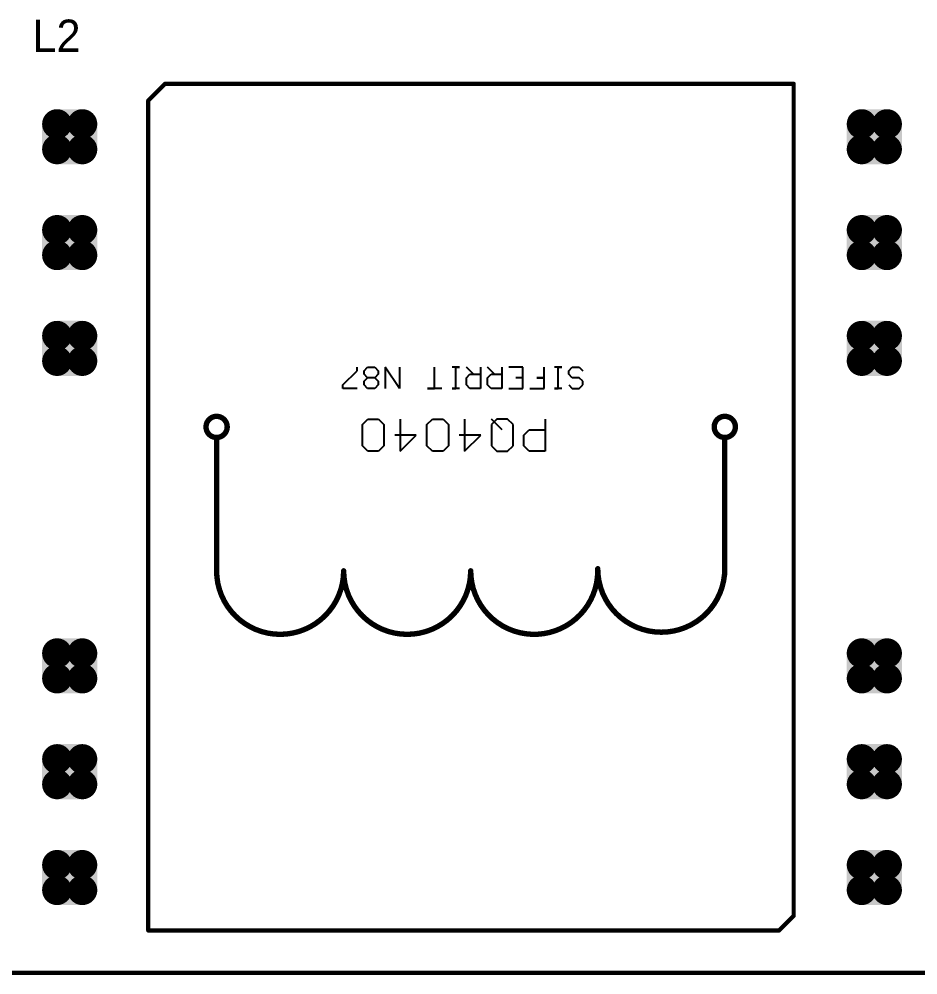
# Model space of a CAD drawing. Header units: millimetres. Extents: x 0 to 230, y -2 to 202.
# Drawn here: x 154.61 to 197.06, y -0.1 to 45.06 of the extents above; entities that cross this region are included whole.
import ezdxf

# ---------------------------------------------------------------- set-up
doc = ezdxf.new("R2010")
doc.units = ezdxf.units.MM
for name, color, linetype in [('BottomLayer', 5, 'Continuous'), ('BottomSolder', 6, 'Continuous'), ('MultiLayer', 9, 'Continuous'), ('TopLayer', 1, 'Continuous'), ('TopOverlay', 2, 'Continuous'), ('TopSolder', 216, 'Continuous')]:
    doc.layers.add(name, color=color, linetype=linetype)

# ---------------------------------------------------------------- blocks, each defined once
blk = doc.blocks.new('PQ4040_12')
at = {"layer": 'BottomLayer', "const_width": 0.6}
for points in [[(-19.9, 18.1, 1), (-19.3, 18.1, 1)], [(-18.7, 18.1, 1), (-18.1, 18.1, 1)], [(18.1, 18.1, 1), (18.7, 18.1, 1)], [(19.3, 18.1, 1), (19.9, 18.1, 1)], [(-19.9, 16.9, 1), (-19.3, 16.9, 1)], [(-18.7, 16.9, 1), (-18.1, 16.9, 1)], [(18.1, 16.9, 1), (18.7, 16.9, 1)], [(19.3, 16.9, 1), (19.9, 16.9, 1)], [(-19.9, 13.1, 1), (-19.3, 13.1, 1)], [(-18.7, 13.1, 1), (-18.1, 13.1, 1)], [(18.1, 13.1, 1), (18.7, 13.1, 1)], [(19.3, 13.1, 1), (19.9, 13.1, 1)], [(-19.9, 11.9, 1), (-19.3, 11.9, 1)], [(-18.7, 11.9, 1), (-18.1, 11.9, 1)], [(18.1, 11.9, 1), (18.7, 11.9, 1)], [(19.3, 11.9, 1), (19.9, 11.9, 1)], [(-19.9, 8.1, 1), (-19.3, 8.1, 1)], [(-18.7, 8.1, 1), (-18.1, 8.1, 1)], [(18.1, 8.1, 1), (18.7, 8.1, 1)], [(19.3, 8.1, 1), (19.9, 8.1, 1)], [(-19.9, 6.9, 1), (-19.3, 6.9, 1)], [(-18.7, 6.9, 1), (-18.1, 6.9, 1)], [(18.1, 6.9, 1), (18.7, 6.9, 1)], [(19.3, 6.9, 1), (19.9, 6.9, 1)], [(-19.9, -6.9, 1), (-19.3, -6.9, 1)], [(-18.7, -6.9, 1), (-18.1, -6.9, 1)], [(18.1, -6.9, 1), (18.7, -6.9, 1)], [(19.3, -6.9, 1), (19.9, -6.9, 1)], [(-19.9, -8.1, 1), (-19.3, -8.1, 1)], [(-18.7, -8.1, 1), (-18.1, -8.1, 1)], [(18.1, -8.1, 1), (18.7, -8.1, 1)], [(19.3, -8.1, 1), (19.9, -8.1, 1)], [(-19.9, -11.9, 1), (-19.3, -11.9, 1)], [(-18.7, -11.9, 1), (-18.1, -11.9, 1)], [(18.1, -11.9, 1), (18.7, -11.9, 1)], [(19.3, -11.9, 1), (19.9, -11.9, 1)], [(-19.9, -13.1, 1), (-19.3, -13.1, 1)], [(-18.7, -13.1, 1), (-18.1, -13.1, 1)], [(18.1, -13.1, 1), (18.7, -13.1, 1)], [(19.3, -13.1, 1), (19.9, -13.1, 1)], [(-19.9, -16.9, 1), (-19.3, -16.9, 1)], [(-18.7, -16.9, 1), (-18.1, -16.9, 1)], [(18.1, -16.9, 1), (18.7, -16.9, 1)], [(19.3, -16.9, 1), (19.9, -16.9, 1)], [(-19.9, -18.1, 1), (-19.3, -18.1, 1)], [(-18.7, -18.1, 1), (-18.1, -18.1, 1)], [(18.1, -18.1, 1), (18.7, -18.1, 1)], [(19.3, -18.1, 1), (19.9, -18.1, 1)]]:
    blk.add_lwpolyline(points, format="xyb", close=True, dxfattribs=at)
at = {"layer": 'BottomLayer'}
for points in [[(-19.6, 16.3), (-18.4, 16.3), (-19.6, 18.7), (-18.4, 18.7)], [(18.4, 16.3), (19.6, 16.3), (18.4, 18.7), (19.6, 18.7)], [(-20.2, 16.9), (-17.8, 16.9), (-20.2, 18.1), (-17.8, 18.1)], [(17.8, 16.9), (20.2, 16.9), (17.8, 18.1), (20.2, 18.1)], [(-19.6, 11.3), (-18.4, 11.3), (-19.6, 13.7), (-18.4, 13.7)], [(18.4, 11.3), (19.6, 11.3), (18.4, 13.7), (19.6, 13.7)], [(-20.2, 11.9), (-17.8, 11.9), (-20.2, 13.1), (-17.8, 13.1)], [(17.8, 11.9), (20.2, 11.9), (17.8, 13.1), (20.2, 13.1)], [(-19.6, 6.3), (-18.4, 6.3), (-19.6, 8.7), (-18.4, 8.7)], [(18.4, 6.3), (19.6, 6.3), (18.4, 8.7), (19.6, 8.7)], [(-20.2, 6.9), (-17.8, 6.9), (-20.2, 8.1), (-17.8, 8.1)], [(17.8, 6.9), (20.2, 6.9), (17.8, 8.1), (20.2, 8.1)], [(-19.6, -8.7), (-18.4, -8.7), (-19.6, -6.3), (-18.4, -6.3)], [(18.4, -8.7), (19.6, -8.7), (18.4, -6.3), (19.6, -6.3)], [(-20.2, -8.1), (-17.8, -8.1), (-20.2, -6.9), (-17.8, -6.9)], [(17.8, -8.1), (20.2, -8.1), (17.8, -6.9), (20.2, -6.9)], [(-19.6, -13.7), (-18.4, -13.7), (-19.6, -11.3), (-18.4, -11.3)], [(18.4, -13.7), (19.6, -13.7), (18.4, -11.3), (19.6, -11.3)], [(-20.2, -13.1), (-17.8, -13.1), (-20.2, -11.9), (-17.8, -11.9)], [(17.8, -13.1), (20.2, -13.1), (17.8, -11.9), (20.2, -11.9)], [(-19.6, -18.7), (-18.4, -18.7), (-19.6, -16.3), (-18.4, -16.3)], [(18.4, -18.7), (19.6, -18.7), (18.4, -16.3), (19.6, -16.3)], [(-20.2, -18.1), (-17.8, -18.1), (-20.2, -16.9), (-17.8, -16.9)], [(17.8, -18.1), (20.2, -18.1), (17.8, -16.9), (20.2, -16.9)]]:
    blk.add_solid(points, dxfattribs=at)
at = {"layer": 'BottomSolder', "const_width": 0.702}
for points in [[(-19.951, 18.1, 1), (-19.249, 18.1, 1)], [(-18.751, 18.1, 1), (-18.049, 18.1, 1)], [(18.049, 18.1, 1), (18.751, 18.1, 1)], [(19.249, 18.1, 1), (19.951, 18.1, 1)], [(-19.951, 16.9, 1), (-19.249, 16.9, 1)], [(-18.751, 16.9, 1), (-18.049, 16.9, 1)], [(18.049, 16.9, 1), (18.751, 16.9, 1)], [(19.249, 16.9, 1), (19.951, 16.9, 1)], [(-19.951, 13.1, 1), (-19.249, 13.1, 1)], [(-18.751, 13.1, 1), (-18.049, 13.1, 1)], [(18.049, 13.1, 1), (18.751, 13.1, 1)], [(19.249, 13.1, 1), (19.951, 13.1, 1)], [(-19.951, 11.9, 1), (-19.249, 11.9, 1)], [(-18.751, 11.9, 1), (-18.049, 11.9, 1)], [(18.049, 11.9, 1), (18.751, 11.9, 1)], [(19.249, 11.9, 1), (19.951, 11.9, 1)], [(-19.951, 8.1, 1), (-19.249, 8.1, 1)], [(-18.751, 8.1, 1), (-18.049, 8.1, 1)], [(18.049, 8.1, 1), (18.751, 8.1, 1)], [(19.249, 8.1, 1), (19.951, 8.1, 1)], [(-19.951, 6.9, 1), (-19.249, 6.9, 1)], [(-18.751, 6.9, 1), (-18.049, 6.9, 1)], [(18.049, 6.9, 1), (18.751, 6.9, 1)], [(19.249, 6.9, 1), (19.951, 6.9, 1)], [(-19.951, -6.9, 1), (-19.249, -6.9, 1)], [(-18.751, -6.9, 1), (-18.049, -6.9, 1)], [(18.049, -6.9, 1), (18.751, -6.9, 1)], [(19.249, -6.9, 1), (19.951, -6.9, 1)], [(-19.951, -8.1, 1), (-19.249, -8.1, 1)], [(-18.751, -8.1, 1), (-18.049, -8.1, 1)], [(18.049, -8.1, 1), (18.751, -8.1, 1)], [(19.249, -8.1, 1), (19.951, -8.1, 1)], [(-19.951, -11.9, 1), (-19.249, -11.9, 1)], [(-18.751, -11.9, 1), (-18.049, -11.9, 1)], [(18.049, -11.9, 1), (18.751, -11.9, 1)], [(19.249, -11.9, 1), (19.951, -11.9, 1)], [(-19.951, -13.1, 1), (-19.249, -13.1, 1)], [(-18.751, -13.1, 1), (-18.049, -13.1, 1)], [(18.049, -13.1, 1), (18.751, -13.1, 1)], [(19.249, -13.1, 1), (19.951, -13.1, 1)], [(-19.951, -16.9, 1), (-19.249, -16.9, 1)], [(-18.751, -16.9, 1), (-18.049, -16.9, 1)], [(18.049, -16.9, 1), (18.751, -16.9, 1)], [(19.249, -16.9, 1), (19.951, -16.9, 1)], [(-19.951, -18.1, 1), (-19.249, -18.1, 1)], [(-18.751, -18.1, 1), (-18.049, -18.1, 1)], [(18.049, -18.1, 1), (18.751, -18.1, 1)], [(19.249, -18.1, 1), (19.951, -18.1, 1)]]:
    blk.add_lwpolyline(points, format="xyb", close=True, dxfattribs=at)
at = {"layer": 'BottomSolder'}
for points in [[(-19.6, 16.198), (-18.4, 16.198), (-19.6, 18.802), (-18.4, 18.802)], [(18.4, 16.198), (19.6, 16.198), (18.4, 18.802), (19.6, 18.802)], [(-20.302, 16.9), (-17.698, 16.9), (-20.302, 18.1), (-17.698, 18.1)], [(17.698, 16.9), (20.302, 16.9), (17.698, 18.1), (20.302, 18.1)], [(-19.6, 11.198), (-18.4, 11.198), (-19.6, 13.802), (-18.4, 13.802)], [(18.4, 11.198), (19.6, 11.198), (18.4, 13.802), (19.6, 13.802)], [(-20.302, 11.9), (-17.698, 11.9), (-20.302, 13.1), (-17.698, 13.1)], [(17.698, 11.9), (20.302, 11.9), (17.698, 13.1), (20.302, 13.1)], [(-19.6, 6.198), (-18.4, 6.198), (-19.6, 8.802), (-18.4, 8.802)], [(18.4, 6.198), (19.6, 6.198), (18.4, 8.802), (19.6, 8.802)], [(-20.302, 6.9), (-17.698, 6.9), (-20.302, 8.1), (-17.698, 8.1)], [(17.698, 6.9), (20.302, 6.9), (17.698, 8.1), (20.302, 8.1)], [(-19.6, -8.802), (-18.4, -8.802), (-19.6, -6.198), (-18.4, -6.198)], [(18.4, -8.802), (19.6, -8.802), (18.4, -6.198), (19.6, -6.198)], [(-20.302, -8.1), (-17.698, -8.1), (-20.302, -6.9), (-17.698, -6.9)], [(17.698, -8.1), (20.302, -8.1), (17.698, -6.9), (20.302, -6.9)], [(-19.6, -13.802), (-18.4, -13.802), (-19.6, -11.198), (-18.4, -11.198)], [(18.4, -13.802), (19.6, -13.802), (18.4, -11.198), (19.6, -11.198)], [(-20.302, -13.1), (-17.698, -13.1), (-20.302, -11.9), (-17.698, -11.9)], [(17.698, -13.1), (20.302, -13.1), (17.698, -11.9), (20.302, -11.9)], [(-19.6, -18.802), (-18.4, -18.802), (-19.6, -16.198), (-18.4, -16.198)], [(18.4, -18.802), (19.6, -18.802), (18.4, -16.198), (19.6, -16.198)], [(-20.302, -18.1), (-17.698, -18.1), (-20.302, -16.9), (-17.698, -16.9)], [(17.698, -18.1), (20.302, -18.1), (17.698, -16.9), (20.302, -16.9)]]:
    blk.add_solid(points, dxfattribs=at)
at = {"layer": 'MultiLayer', "const_width": 0.6}
for points in [[(-19.9, 18.1, 1), (-19.3, 18.1, 1)], [(-18.7, 18.1, 1), (-18.1, 18.1, 1)], [(18.1, 18.1, 1), (18.7, 18.1, 1)], [(19.3, 18.1, 1), (19.9, 18.1, 1)], [(-19.9, 16.9, 1), (-19.3, 16.9, 1)], [(-18.7, 16.9, 1), (-18.1, 16.9, 1)], [(18.1, 16.9, 1), (18.7, 16.9, 1)], [(19.3, 16.9, 1), (19.9, 16.9, 1)], [(-19.9, 13.1, 1), (-19.3, 13.1, 1)], [(-18.7, 13.1, 1), (-18.1, 13.1, 1)], [(18.1, 13.1, 1), (18.7, 13.1, 1)], [(19.3, 13.1, 1), (19.9, 13.1, 1)], [(-19.9, 11.9, 1), (-19.3, 11.9, 1)], [(-18.7, 11.9, 1), (-18.1, 11.9, 1)], [(18.1, 11.9, 1), (18.7, 11.9, 1)], [(19.3, 11.9, 1), (19.9, 11.9, 1)], [(-19.9, 8.1, 1), (-19.3, 8.1, 1)], [(-18.7, 8.1, 1), (-18.1, 8.1, 1)], [(18.1, 8.1, 1), (18.7, 8.1, 1)], [(19.3, 8.1, 1), (19.9, 8.1, 1)], [(-19.9, 6.9, 1), (-19.3, 6.9, 1)], [(-18.7, 6.9, 1), (-18.1, 6.9, 1)], [(18.1, 6.9, 1), (18.7, 6.9, 1)], [(19.3, 6.9, 1), (19.9, 6.9, 1)], [(-19.9, -6.9, 1), (-19.3, -6.9, 1)], [(-18.7, -6.9, 1), (-18.1, -6.9, 1)], [(18.1, -6.9, 1), (18.7, -6.9, 1)], [(19.3, -6.9, 1), (19.9, -6.9, 1)], [(-19.9, -8.1, 1), (-19.3, -8.1, 1)], [(-18.7, -8.1, 1), (-18.1, -8.1, 1)], [(18.1, -8.1, 1), (18.7, -8.1, 1)], [(19.3, -8.1, 1), (19.9, -8.1, 1)], [(-19.9, -11.9, 1), (-19.3, -11.9, 1)], [(-18.7, -11.9, 1), (-18.1, -11.9, 1)], [(18.1, -11.9, 1), (18.7, -11.9, 1)], [(19.3, -11.9, 1), (19.9, -11.9, 1)], [(-19.9, -13.1, 1), (-19.3, -13.1, 1)], [(-18.7, -13.1, 1), (-18.1, -13.1, 1)], [(18.1, -13.1, 1), (18.7, -13.1, 1)], [(19.3, -13.1, 1), (19.9, -13.1, 1)], [(-19.9, -16.9, 1), (-19.3, -16.9, 1)], [(-18.7, -16.9, 1), (-18.1, -16.9, 1)], [(18.1, -16.9, 1), (18.7, -16.9, 1)], [(19.3, -16.9, 1), (19.9, -16.9, 1)], [(-19.9, -18.1, 1), (-19.3, -18.1, 1)], [(-18.7, -18.1, 1), (-18.1, -18.1, 1)], [(18.1, -18.1, 1), (18.7, -18.1, 1)], [(19.3, -18.1, 1), (19.9, -18.1, 1)]]:
    blk.add_lwpolyline(points, format="xyb", close=True, dxfattribs=at)
at = {"layer": 'MultiLayer'}
for points in [[(-19.6, 16.3), (-18.4, 16.3), (-19.6, 18.7), (-18.4, 18.7)], [(18.4, 16.3), (19.6, 16.3), (18.4, 18.7), (19.6, 18.7)], [(-20.2, 16.9), (-17.8, 16.9), (-20.2, 18.1), (-17.8, 18.1)], [(17.8, 16.9), (20.2, 16.9), (17.8, 18.1), (20.2, 18.1)], [(-19.6, 11.3), (-18.4, 11.3), (-19.6, 13.7), (-18.4, 13.7)], [(18.4, 11.3), (19.6, 11.3), (18.4, 13.7), (19.6, 13.7)], [(-20.2, 11.9), (-17.8, 11.9), (-20.2, 13.1), (-17.8, 13.1)], [(17.8, 11.9), (20.2, 11.9), (17.8, 13.1), (20.2, 13.1)], [(-19.6, 6.3), (-18.4, 6.3), (-19.6, 8.7), (-18.4, 8.7)], [(18.4, 6.3), (19.6, 6.3), (18.4, 8.7), (19.6, 8.7)], [(-20.2, 6.9), (-17.8, 6.9), (-20.2, 8.1), (-17.8, 8.1)], [(17.8, 6.9), (20.2, 6.9), (17.8, 8.1), (20.2, 8.1)], [(-19.6, -8.7), (-18.4, -8.7), (-19.6, -6.3), (-18.4, -6.3)], [(18.4, -8.7), (19.6, -8.7), (18.4, -6.3), (19.6, -6.3)], [(-20.2, -8.1), (-17.8, -8.1), (-20.2, -6.9), (-17.8, -6.9)], [(17.8, -8.1), (20.2, -8.1), (17.8, -6.9), (20.2, -6.9)], [(-19.6, -13.7), (-18.4, -13.7), (-19.6, -11.3), (-18.4, -11.3)], [(18.4, -13.7), (19.6, -13.7), (18.4, -11.3), (19.6, -11.3)], [(-20.2, -13.1), (-17.8, -13.1), (-20.2, -11.9), (-17.8, -11.9)], [(17.8, -13.1), (20.2, -13.1), (17.8, -11.9), (20.2, -11.9)], [(-19.6, -18.7), (-18.4, -18.7), (-19.6, -16.3), (-18.4, -16.3)], [(18.4, -18.7), (19.6, -18.7), (18.4, -16.3), (19.6, -16.3)], [(-20.2, -18.1), (-17.8, -18.1), (-20.2, -16.9), (-17.8, -16.9)], [(17.8, -18.1), (20.2, -18.1), (17.8, -16.9), (20.2, -16.9)]]:
    blk.add_solid(points, dxfattribs=at)
at = {"layer": 'TopLayer', "const_width": 0.6}
for points in [[(-19.9, 18.1, 1), (-19.3, 18.1, 1)], [(-18.7, 18.1, 1), (-18.1, 18.1, 1)], [(18.1, 18.1, 1), (18.7, 18.1, 1)], [(19.3, 18.1, 1), (19.9, 18.1, 1)], [(-19.9, 16.9, 1), (-19.3, 16.9, 1)], [(-18.7, 16.9, 1), (-18.1, 16.9, 1)], [(18.1, 16.9, 1), (18.7, 16.9, 1)], [(19.3, 16.9, 1), (19.9, 16.9, 1)], [(-19.9, 13.1, 1), (-19.3, 13.1, 1)], [(-18.7, 13.1, 1), (-18.1, 13.1, 1)], [(18.1, 13.1, 1), (18.7, 13.1, 1)], [(19.3, 13.1, 1), (19.9, 13.1, 1)], [(-19.9, 11.9, 1), (-19.3, 11.9, 1)], [(-18.7, 11.9, 1), (-18.1, 11.9, 1)], [(18.1, 11.9, 1), (18.7, 11.9, 1)], [(19.3, 11.9, 1), (19.9, 11.9, 1)], [(-19.9, 8.1, 1), (-19.3, 8.1, 1)], [(-18.7, 8.1, 1), (-18.1, 8.1, 1)], [(18.1, 8.1, 1), (18.7, 8.1, 1)], [(19.3, 8.1, 1), (19.9, 8.1, 1)], [(-19.9, 6.9, 1), (-19.3, 6.9, 1)], [(-18.7, 6.9, 1), (-18.1, 6.9, 1)], [(18.1, 6.9, 1), (18.7, 6.9, 1)], [(19.3, 6.9, 1), (19.9, 6.9, 1)], [(-19.9, -6.9, 1), (-19.3, -6.9, 1)], [(-18.7, -6.9, 1), (-18.1, -6.9, 1)], [(18.1, -6.9, 1), (18.7, -6.9, 1)], [(19.3, -6.9, 1), (19.9, -6.9, 1)], [(-19.9, -8.1, 1), (-19.3, -8.1, 1)], [(-18.7, -8.1, 1), (-18.1, -8.1, 1)], [(18.1, -8.1, 1), (18.7, -8.1, 1)], [(19.3, -8.1, 1), (19.9, -8.1, 1)], [(-19.9, -11.9, 1), (-19.3, -11.9, 1)], [(-18.7, -11.9, 1), (-18.1, -11.9, 1)], [(18.1, -11.9, 1), (18.7, -11.9, 1)], [(19.3, -11.9, 1), (19.9, -11.9, 1)], [(-19.9, -13.1, 1), (-19.3, -13.1, 1)], [(-18.7, -13.1, 1), (-18.1, -13.1, 1)], [(18.1, -13.1, 1), (18.7, -13.1, 1)], [(19.3, -13.1, 1), (19.9, -13.1, 1)], [(-19.9, -16.9, 1), (-19.3, -16.9, 1)], [(-18.7, -16.9, 1), (-18.1, -16.9, 1)], [(18.1, -16.9, 1), (18.7, -16.9, 1)], [(19.3, -16.9, 1), (19.9, -16.9, 1)], [(-19.9, -18.1, 1), (-19.3, -18.1, 1)], [(-18.7, -18.1, 1), (-18.1, -18.1, 1)], [(18.1, -18.1, 1), (18.7, -18.1, 1)], [(19.3, -18.1, 1), (19.9, -18.1, 1)]]:
    blk.add_lwpolyline(points, format="xyb", close=True, dxfattribs=at)
at = {"layer": 'TopLayer'}
for points in [[(-19.6, 16.3), (-18.4, 16.3), (-19.6, 18.7), (-18.4, 18.7)], [(18.4, 16.3), (19.6, 16.3), (18.4, 18.7), (19.6, 18.7)], [(-20.2, 16.9), (-17.8, 16.9), (-20.2, 18.1), (-17.8, 18.1)], [(17.8, 16.9), (20.2, 16.9), (17.8, 18.1), (20.2, 18.1)], [(-19.6, 11.3), (-18.4, 11.3), (-19.6, 13.7), (-18.4, 13.7)], [(18.4, 11.3), (19.6, 11.3), (18.4, 13.7), (19.6, 13.7)], [(-20.2, 11.9), (-17.8, 11.9), (-20.2, 13.1), (-17.8, 13.1)], [(17.8, 11.9), (20.2, 11.9), (17.8, 13.1), (20.2, 13.1)], [(-19.6, 6.3), (-18.4, 6.3), (-19.6, 8.7), (-18.4, 8.7)], [(18.4, 6.3), (19.6, 6.3), (18.4, 8.7), (19.6, 8.7)], [(-20.2, 6.9), (-17.8, 6.9), (-20.2, 8.1), (-17.8, 8.1)], [(17.8, 6.9), (20.2, 6.9), (17.8, 8.1), (20.2, 8.1)], [(-19.6, -8.7), (-18.4, -8.7), (-19.6, -6.3), (-18.4, -6.3)], [(18.4, -8.7), (19.6, -8.7), (18.4, -6.3), (19.6, -6.3)], [(-20.2, -8.1), (-17.8, -8.1), (-20.2, -6.9), (-17.8, -6.9)], [(17.8, -8.1), (20.2, -8.1), (17.8, -6.9), (20.2, -6.9)], [(-19.6, -13.7), (-18.4, -13.7), (-19.6, -11.3), (-18.4, -11.3)], [(18.4, -13.7), (19.6, -13.7), (18.4, -11.3), (19.6, -11.3)], [(-20.2, -13.1), (-17.8, -13.1), (-20.2, -11.9), (-17.8, -11.9)], [(17.8, -13.1), (20.2, -13.1), (17.8, -11.9), (20.2, -11.9)], [(-19.6, -18.7), (-18.4, -18.7), (-19.6, -16.3), (-18.4, -16.3)], [(18.4, -18.7), (19.6, -18.7), (18.4, -16.3), (19.6, -16.3)], [(-20.2, -18.1), (-17.8, -18.1), (-20.2, -16.9), (-17.8, -16.9)], [(17.8, -18.1), (20.2, -18.1), (17.8, -16.9), (20.2, -16.9)]]:
    blk.add_solid(points, dxfattribs=at)
at = {"layer": 'TopOverlay'}
for p, q in [((-3.459, -4.161), (-3.459, -2.637)), ((-3.459, -2.637), (-2.697, -2.637)), ((-2.697, -2.637), (-2.443, -2.891)), ((-1.682, -2.637), (-1.936, -2.891)), ((-1.174, -2.637), (-1.682, -2.637)), ((-0.92, -2.891), (-1.174, -2.637)), ((0.35, -2.637), (-0.412, -3.399)), ((0.35, -4.161), (0.35, -2.637)), ((1.111, -2.891), (1.365, -2.637)), ((1.365, -2.637), (1.873, -2.637)), ((1.873, -2.637), (2.127, -2.891)), ((3.397, -2.637), (2.635, -3.399)), ((3.397, -4.161), (3.397, -2.637)), ((4.159, -2.891), (4.412, -2.637)), ((4.412, -2.637), (4.92, -2.637)), ((4.92, -2.637), (5.174, -2.891)), ((-2.443, -2.891), (-2.443, -3.399)), ((-1.936, -2.891), (-1.936, -3.907)), ((-0.92, -3.907), (-0.92, -2.891)), ((1.111, -3.907), (1.111, -2.891)), ((2.127, -2.891), (2.127, -3.907)), ((4.159, -3.907), (4.159, -2.891)), ((5.174, -2.891), (5.174, -3.907)), ((-2.443, -3.399), (-2.697, -3.653)), ((-0.412, -3.399), (0.604, -3.399)), ((2.635, -3.399), (3.651, -3.399)), ((-2.697, -3.653), (-3.459, -3.653)), ((-1.936, -3.907), (-1.682, -4.161)), ((-1.428, -3.653), (-0.92, -4.161)), ((-1.174, -4.161), (-0.92, -3.907)), ((1.365, -4.161), (1.111, -3.907)), ((2.127, -3.907), (1.873, -4.161)), ((4.412, -4.161), (4.159, -3.907)), ((5.174, -3.907), (4.92, -4.161)), ((-1.682, -4.161), (-1.174, -4.161)), ((1.873, -4.161), (1.365, -4.161)), ((4.92, -4.161), (4.412, -4.161)), ((-5.067, -5.611), (-5.234, -5.778)), ((-5.234, -5.778), (-5.234, -5.945)), ((-4.734, -5.611), (-5.067, -5.611)), ((-4.568, -5.778), (-4.734, -5.611)), ((-4.234, -5.611), (-3.901, -5.611)), ((-3.901, -5.611), (-4.068, -5.611)), ((-4.068, -5.611), (-4.068, -6.611)), ((-2.735, -5.611), (-3.401, -5.611)), ((-3.401, -5.611), (-3.401, -6.111)), ((-1.735, -5.611), (-2.402, -5.611)), ((-2.402, -5.611), (-2.402, -6.611)), ((-1.402, -6.611), (-1.402, -5.611)), ((-1.402, -5.611), (-0.902, -5.611)), ((-0.902, -5.611), (-0.735, -5.778)), ((-0.735, -5.778), (-0.735, -6.111)), ((-0.402, -6.611), (-0.402, -5.611)), ((-0.402, -5.611), (0.098, -5.611)), ((0.098, -5.611), (0.264, -5.778)), ((0.264, -5.778), (0.264, -6.111)), ((0.597, -5.611), (0.931, -5.611)), ((0.931, -5.611), (0.764, -5.611)), ((0.764, -5.611), (0.764, -6.611)), ((1.431, -5.611), (2.097, -5.611)), ((2.097, -5.611), (1.764, -5.611)), ((1.764, -5.611), (1.764, -6.611)), ((3.43, -6.611), (3.43, -5.611)), ((3.43, -5.611), (4.096, -6.611)), ((4.096, -6.611), (4.096, -5.611)), ((4.43, -5.778), (4.596, -5.611)), ((4.43, -5.945), (4.43, -5.778)), ((4.596, -5.611), (4.929, -5.611)), ((4.929, -5.611), (5.096, -5.778)), ((5.096, -5.778), (5.096, -5.945)), ((5.429, -5.611), (6.096, -5.611)), ((6.096, -5.778), (5.429, -6.444)), ((6.096, -5.611), (6.096, -5.778)), ((-5.234, -5.945), (-5.067, -6.111)), ((-5.067, -6.111), (-4.734, -6.111)), ((-4.734, -6.111), (-4.568, -6.278)), ((-4.568, -6.278), (-4.568, -6.444)), ((-3.401, -6.111), (-3.068, -6.111)), ((-3.068, -6.111), (-3.401, -6.111)), ((-3.401, -6.111), (-3.401, -6.611)), ((-2.402, -6.111), (-2.068, -6.111)), ((-0.902, -6.278), (-1.402, -6.278)), ((-1.069, -6.278), (-0.735, -6.611)), ((-0.735, -6.111), (-0.902, -6.278)), ((0.098, -6.278), (-0.402, -6.278)), ((-0.069, -6.278), (0.264, -6.611)), ((0.264, -6.111), (0.098, -6.278)), ((4.596, -6.111), (4.43, -5.945)), ((4.43, -6.278), (4.596, -6.111)), ((4.43, -6.444), (4.43, -6.278)), ((4.596, -6.111), (4.929, -6.111)), ((5.096, -5.945), (4.929, -6.111)), ((4.929, -6.111), (5.096, -6.278)), ((5.096, -6.278), (5.096, -6.444)), ((-5.067, -6.611), (-5.234, -6.444)), ((-4.734, -6.611), (-5.067, -6.611)), ((-4.568, -6.444), (-4.734, -6.611)), ((-4.068, -6.611), (-4.234, -6.611)), ((-4.234, -6.611), (-3.901, -6.611)), ((-2.402, -6.611), (-1.735, -6.611)), ((0.764, -6.611), (0.597, -6.611)), ((0.597, -6.611), (0.931, -6.611)), ((4.596, -6.611), (4.43, -6.444)), ((4.929, -6.611), (4.596, -6.611)), ((5.096, -6.444), (4.929, -6.611)), ((5.429, -6.444), (5.429, -6.611))]:
    blk.add_line(p, q, dxfattribs=at)
for points, const_width in [([(-14.5, 20), (-15.19, 19.31)], 0.2), ([(-13.794, 20), (-14.5, 20)], 0.2), ([(15.29, 20), (-13.794, 20)], 0.2), ([(15.29, -19.21), (15.29, 20)], 0.2), ([(-15.19, 19.31), (-15.19, -20)], 0.2), ([(-11.938, 2.91), (-11.938, -3.19)], 0.254), ([(12.062, 3.01), (12.062, -3.19)], 0.254), ([(15.29, -19.21), (14.5, -20)], 0.2), ([(13.894, -20), (-15.19, -20)], 0.2), ([(14.5, -20), (13.894, -20)], 0.2)]:
    blk.add_lwpolyline(points, dxfattribs=dict(at, const_width=const_width))
for points, const_width in [([(-14.55, 20, 1), (-14.45, 20, 1)], 0.1), ([(-14.55, 20, 1), (-14.45, 20, 1)], 0.1), ([(-13.844, 20, 1), (-13.744, 20, 1)], 0.1), ([(-13.844, 20, 1), (-13.744, 20, 1)], 0.1), ([(15.24, 20, 1), (15.34, 20, 1)], 0.1), ([(15.24, 20, 1), (15.34, 20, 1)], 0.1), ([(-15.24, 19.31, 1), (-15.14, 19.31, 1)], 0.1), ([(-15.24, 19.31, 1), (-15.14, 19.31, 1)], 0.1), ([(-12.002, 2.91, 1), (-11.875, 2.91, 1)], 0.127), ([(-12.002, 2.91, 1), (-11.875, 2.91, 1)], 0.127), ([(-6.002, 3.01, 1), (-5.875, 3.01, 1)], 0.127), ([(-6.002, 2.91, 1), (-5.875, 2.91, 1)], 0.127), ([(-0.002, 3.01, 1), (0.125, 3.01, 1)], 0.127), ([(-0.002, 3.01, 1), (0.125, 3.01, 1)], 0.127), ([(5.998, 3.01, 1), (6.125, 3.01, 1)], 0.127), ([(5.998, 3.01, 1), (6.125, 3.01, 1)], 0.127), ([(11.998, 3.01, 1), (12.125, 3.01, 1)], 0.127), ([(11.998, 3.01, 1), (12.125, 3.01, 1)], 0.127), ([(-12.002, -3.19, 1), (-11.875, -3.19, 1)], 0.127), ([(11.998, -3.19, 1), (12.125, -3.19, 1)], 0.127), ([(-11.438, -3.79, 1), (-12.438, -3.79, 1)], 0.254), ([(12.562, -3.79, 1), (11.562, -3.79, 1)], 0.254), ([(-12.502, -3.79, 1), (-12.375, -3.79, 1)], 0.127), ([(-11.502, -3.79, 1), (-11.375, -3.79, 1)], 0.127), ([(11.498, -3.79, 1), (11.625, -3.79, 1)], 0.127), ([(12.498, -3.79, 1), (12.625, -3.79, 1)], 0.127), ([(15.24, -19.21, 1), (15.34, -19.21, 1)], 0.1), ([(15.24, -19.21, 1), (15.34, -19.21, 1)], 0.1), ([(-15.24, -20, 1), (-15.14, -20, 1)], 0.1), ([(-15.24, -20, 1), (-15.14, -20, 1)], 0.1), ([(13.844, -20, 1), (13.944, -20, 1)], 0.1), ([(13.844, -20, 1), (13.944, -20, 1)], 0.1), ([(14.45, -20, 1), (14.55, -20, 1)], 0.1), ([(14.45, -20, 1), (14.55, -20, 1)], 0.1)]:
    blk.add_lwpolyline(points, format="xyb", close=True, dxfattribs=dict(at, const_width=const_width))
at = {"layer": 'TopOverlay', "const_width": 0.254}
for points in [[(-11.938, 2.91, -1), (-5.938, 2.91)], [(-5.938, 3.01, -1), (0.062, 3.01)], [(0.062, 3.01, -1), (6.062, 3.01)], [(6.062, 3.01, -1), (12.062, 3.01)]]:
    blk.add_lwpolyline(points, format="xyb", dxfattribs=at)
at = {"layer": 'TopSolder', "const_width": 0.702}
for points in [[(-19.951, 18.1, 1), (-19.249, 18.1, 1)], [(-18.751, 18.1, 1), (-18.049, 18.1, 1)], [(18.049, 18.1, 1), (18.751, 18.1, 1)], [(19.249, 18.1, 1), (19.951, 18.1, 1)], [(-19.951, 16.9, 1), (-19.249, 16.9, 1)], [(-18.751, 16.9, 1), (-18.049, 16.9, 1)], [(18.049, 16.9, 1), (18.751, 16.9, 1)], [(19.249, 16.9, 1), (19.951, 16.9, 1)], [(-19.951, 13.1, 1), (-19.249, 13.1, 1)], [(-18.751, 13.1, 1), (-18.049, 13.1, 1)], [(18.049, 13.1, 1), (18.751, 13.1, 1)], [(19.249, 13.1, 1), (19.951, 13.1, 1)], [(-19.951, 11.9, 1), (-19.249, 11.9, 1)], [(-18.751, 11.9, 1), (-18.049, 11.9, 1)], [(18.049, 11.9, 1), (18.751, 11.9, 1)], [(19.249, 11.9, 1), (19.951, 11.9, 1)], [(-19.951, 8.1, 1), (-19.249, 8.1, 1)], [(-18.751, 8.1, 1), (-18.049, 8.1, 1)], [(18.049, 8.1, 1), (18.751, 8.1, 1)], [(19.249, 8.1, 1), (19.951, 8.1, 1)], [(-19.951, 6.9, 1), (-19.249, 6.9, 1)], [(-18.751, 6.9, 1), (-18.049, 6.9, 1)], [(18.049, 6.9, 1), (18.751, 6.9, 1)], [(19.249, 6.9, 1), (19.951, 6.9, 1)], [(-19.951, -6.9, 1), (-19.249, -6.9, 1)], [(-18.751, -6.9, 1), (-18.049, -6.9, 1)], [(18.049, -6.9, 1), (18.751, -6.9, 1)], [(19.249, -6.9, 1), (19.951, -6.9, 1)], [(-19.951, -8.1, 1), (-19.249, -8.1, 1)], [(-18.751, -8.1, 1), (-18.049, -8.1, 1)], [(18.049, -8.1, 1), (18.751, -8.1, 1)], [(19.249, -8.1, 1), (19.951, -8.1, 1)], [(-19.951, -11.9, 1), (-19.249, -11.9, 1)], [(-18.751, -11.9, 1), (-18.049, -11.9, 1)], [(18.049, -11.9, 1), (18.751, -11.9, 1)], [(19.249, -11.9, 1), (19.951, -11.9, 1)], [(-19.951, -13.1, 1), (-19.249, -13.1, 1)], [(-18.751, -13.1, 1), (-18.049, -13.1, 1)], [(18.049, -13.1, 1), (18.751, -13.1, 1)], [(19.249, -13.1, 1), (19.951, -13.1, 1)], [(-19.951, -16.9, 1), (-19.249, -16.9, 1)], [(-18.751, -16.9, 1), (-18.049, -16.9, 1)], [(18.049, -16.9, 1), (18.751, -16.9, 1)], [(19.249, -16.9, 1), (19.951, -16.9, 1)], [(-19.951, -18.1, 1), (-19.249, -18.1, 1)], [(-18.751, -18.1, 1), (-18.049, -18.1, 1)], [(18.049, -18.1, 1), (18.751, -18.1, 1)], [(19.249, -18.1, 1), (19.951, -18.1, 1)]]:
    blk.add_lwpolyline(points, format="xyb", close=True, dxfattribs=at)
at = {"layer": 'TopSolder'}
for points in [[(-19.6, 16.198), (-18.4, 16.198), (-19.6, 18.802), (-18.4, 18.802)], [(18.4, 16.198), (19.6, 16.198), (18.4, 18.802), (19.6, 18.802)], [(-20.302, 16.9), (-17.698, 16.9), (-20.302, 18.1), (-17.698, 18.1)], [(17.698, 16.9), (20.302, 16.9), (17.698, 18.1), (20.302, 18.1)], [(-19.6, 11.198), (-18.4, 11.198), (-19.6, 13.802), (-18.4, 13.802)], [(18.4, 11.198), (19.6, 11.198), (18.4, 13.802), (19.6, 13.802)], [(-20.302, 11.9), (-17.698, 11.9), (-20.302, 13.1), (-17.698, 13.1)], [(17.698, 11.9), (20.302, 11.9), (17.698, 13.1), (20.302, 13.1)], [(-19.6, 6.198), (-18.4, 6.198), (-19.6, 8.802), (-18.4, 8.802)], [(18.4, 6.198), (19.6, 6.198), (18.4, 8.802), (19.6, 8.802)], [(-20.302, 6.9), (-17.698, 6.9), (-20.302, 8.1), (-17.698, 8.1)], [(17.698, 6.9), (20.302, 6.9), (17.698, 8.1), (20.302, 8.1)], [(-19.6, -8.802), (-18.4, -8.802), (-19.6, -6.198), (-18.4, -6.198)], [(18.4, -8.802), (19.6, -8.802), (18.4, -6.198), (19.6, -6.198)], [(-20.302, -8.1), (-17.698, -8.1), (-20.302, -6.9), (-17.698, -6.9)], [(17.698, -8.1), (20.302, -8.1), (17.698, -6.9), (20.302, -6.9)], [(-19.6, -13.802), (-18.4, -13.802), (-19.6, -11.198), (-18.4, -11.198)], [(18.4, -13.802), (19.6, -13.802), (18.4, -11.198), (19.6, -11.198)], [(-20.302, -13.1), (-17.698, -13.1), (-20.302, -11.9), (-17.698, -11.9)], [(17.698, -13.1), (20.302, -13.1), (17.698, -11.9), (20.302, -11.9)], [(-19.6, -18.802), (-18.4, -18.802), (-19.6, -16.198), (-18.4, -16.198)], [(18.4, -18.802), (19.6, -18.802), (18.4, -16.198), (19.6, -16.198)], [(-20.302, -18.1), (-17.698, -18.1), (-20.302, -16.9), (-17.698, -16.9)], [(17.698, -18.1), (20.302, -18.1), (17.698, -16.9), (20.302, -16.9)]]:
    blk.add_solid(points, dxfattribs=at)

msp = doc.modelspace()

# ---------------------------------------------------------------- linework, layer by layer
at = {"layer": 'TopOverlay', "const_width": 0.2}
msp.add_lwpolyline([(0, 0), (230, 0)], dxfattribs=at)

# ---------------------------------------------------------------- block references
at = {"rotation": 180}
msp.add_blockref('PQ4040_12', (176, 22), dxfattribs=at)

# ---------------------------------------------------------------- texts
at = {"layer": 'TopOverlay'}
msp.add_text('L2', height=1.524, dxfattribs=at).set_placement((155.245, 43.51))

doc.saveas('drawing.dxf')
